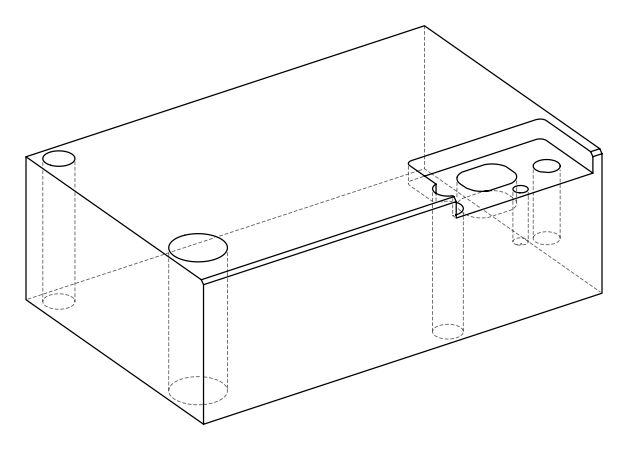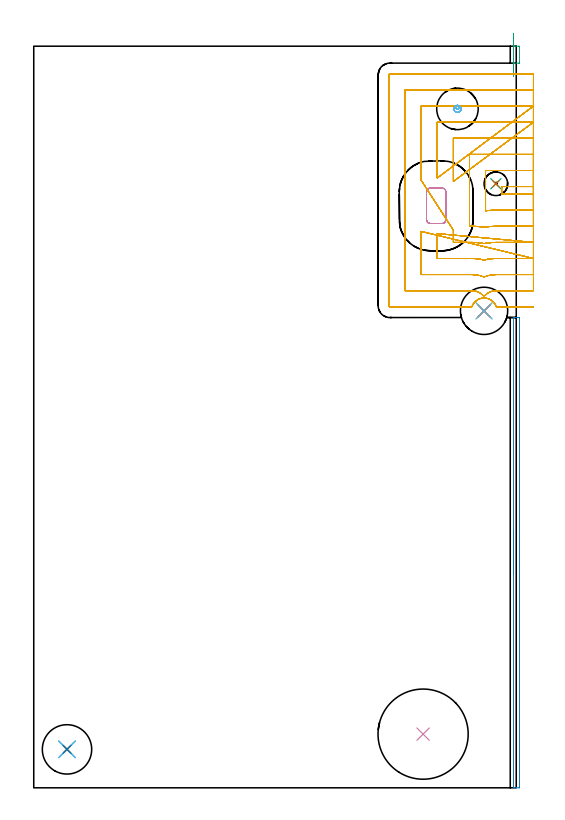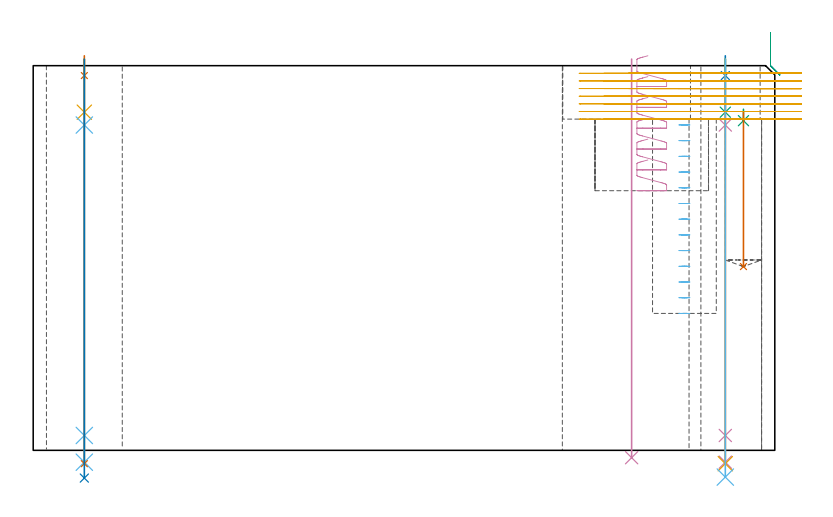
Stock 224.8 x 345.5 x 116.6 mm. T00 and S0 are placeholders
(PLAN: 18 operations, 14 tool changes, 34.6 min)
(1 SPOT_DRILL | STEP1HOLE_1 | NXT0321_9005460120000 | 0.05 min | 183 mm3)
(2 SPOT_DRILL_1 | STEP1HOLE_2 | NXT0321_9005460120000 | 0.05 min | 183 mm3)
(3 SPOT_DRILL_2 | STEP1POCKET | NXT0321_9005460120000 | 0.03 min | 1725 mm3)
(4 INDEXABLE_INSERT_DRILL_THROUGH_HOLE_FROM_SOLID | STEP1HOLE | NXT0302_036 | 0.48 min | 161487 mm3)
(5 DRILL_BLIND_HOLE_INTO_CENTER | STEP1HOLE_1 | UGT0301_209 | 0.07 min | 711 mm3)
(6 GUN_DRILL_THROUGH_HOLE | STEP1HOLE_1 | UGT0307_006 | 0.57 min | 6608 mm3)
(7 DRILL_TO_ENLARGE_THROUGH_HOLE | STEP1HOLE_1 | NXT0301_104 | 0.49 min | 10412 mm3)
(8 DRILL_TO_ENLARGE_THROUGH_HOLE_1 | STEP1HOLE_1 | UGT0301_055 | 0.51 min | 30477 mm3)
(9 DRILL_BLIND_HOLE_INTO_CENTER_1 | STEP1HOLE_2 | UGT0301_209 | 0.07 min | 715 mm3)
(10 GUN_DRILL_THROUGH_HOLE_1 | STEP1HOLE_2 | UGT0307_006 | 0.57 min | 6606 mm3)
(11 DRILL_TO_ENLARGE_THROUGH_HOLE_2 | STEP1HOLE_2 | NXT0301_104 | 0.49 min | 10410 mm3)
(12 DRILL_TO_ENLARGE_THROUGH_HOLE_3 | STEP1HOLE_2 | UGT0301_053 | 0.51 min | 26373 mm3)
(13 DRILL_BLIND_HOLE_INTO_CENTER_2 | STEP1POCKET | NXT0301_081 | 0.19 min | 4180 mm3)
(14 AREA_MILL | FG_CHAMFER_SURFACE | UGT0205_001 | 1.91 min | 869 mm3)
(15 AREA_MILL_1 | FG_CHAMFER_SURFACE_1 | UGT0205_001 | 0.22 min | 42 mm3)
(16 MILL_RECTANGULAR_POCKET | POCKET_RECTANGULAR_STRAIGHT | UGT0201_109 | Follow Part, ap 6.35, ae 75% | 1.46 min | 47812 mm3)
(17 MILL_SLOT | SLOT_PARTIAL_RECTANGULAR | NXT0201_010 | Follow Part, ap 2.5, ae 75% | 26.12 min | 96832 mm3)
(18 MILL_BLIND_HOLE_FROM_SOLID_MATERIAL | STEP1POCKET_1 | NXT0201_012 | Spiral | 0.83 min | 17224 mm3)
(TOOL NXT0321_9005460120000 | NC Spot Drill, 142deg, 12mm, Carbide, Uncoated | D12 PA142 FL30 Z2)
(TOOL NXT0302_036 | Index. Insert Drill 42mm [880-D4200L50-05] | D42 PA176 FL210 Z2)
(TOOL UGT0301_209 | Twist Drill 9.4 mm | D9.4 PA118 FL78 Z2)
(TOOL UGT0307_006 | Gun Drill 9 mm | D9 PA130 FL24 Z1)
(TOOL NXT0301_104 | Carbide Drill 14mm [860.1-1400-112A1-MM 2214] | D14 PA140 FL123 Z2)
(TOOL UGT0301_055 | Twist Drill 23 mm | D23 PA118 FL155 Z2)
(TOOL UGT0301_053 | Twist Drill 22 mm | D22 PA118 FL150 Z2)
(TOOL NXT0301_081 | Carbide Drill 11mm [860.1-1100-033A1-MM 2214] | D11 PA140 FL55 Z2)
(TOOL UGT0205_001 | Chamfer Mill 20 x 3 x 45 deg. | D20 FL50 Z2)
(TOOL UGT0201_109 | End Mill 25.4 mm | D25.4 FL25 Z2)
(TOOL NXT0201_010 | ENDMILL 10mm [2P460-1000-NA 1630] | D10 FL30 Z6)
(TOOL NXT0201_012 | ENDMILL 16mm [2P460-1600-NA 1630] | D16 FL38 Z6)
(OP 1 SPOT_DRILL)
G17 G21 G94 G90
T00 M6
G54
G17 G0 G90 X15.5 Y17.9 S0 M3
G43 Z126.6 H0
G94 G81 G98 Z113.6 F250. R119.6
G80
M5
M2
(OP 2 SPOT_DRILL_1)
G17 G21 G94 G90
T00 M6
G54
G17 G0 G90 X209.8 Y222.2 S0 M3
G43 Z126.6 H0
G94 G81 G98 Z113.6 F250. R119.6
G80
M5
M2
(OP 3 SPOT_DRILL_2)
G17 G21 G94 G90
T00 M6
G54
G17 G0 G90 X215.3 Y281.4 S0 M3
G43 Z126.6 H0
G94 G81 G98 Z99.927 F250. R103.4
G80
M5
M2
(OP 4 INDEXABLE_INSERT_DRILL_THROUGH_HOLE_FROM_SOLID)
G17 G21 G94 G90
T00 M6
G54
G17 G0 G90 X181.4 Y25. S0 M3
G43 Z126.6 H1
G94 G81 G98 Z-2.233 F250. R118.6
G80
M5
M2
(OP 5 DRILL_BLIND_HOLE_INTO_CENTER)
G17 G21 G94 G90
T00 M6
G54
G17 G0 G90 X15.5 Y17.9 S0 M3
G43 Z126.6 H0
G94 G81 G98 Z102.5 F250. R118.6
G80
M5
M2
(OP 6 GUN_DRILL_THROUGH_HOLE)
G17 G21 G94 G90
T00 M6
G54
G17 G0 G90 X15.5 Y17.9 M8
G43 Z126.6 H0
Z114.292
S716 M3
G94 G1 Z98.605 F125. M26
G4 X.084
Z4.5 F250.
G4 X.084
Z-3.598 F125.
G4 X.084
M5
M9
G0 Z114.292
Z126.6
M2
(OP 7 DRILL_TO_ENLARGE_THROUGH_HOLE)
G17 G21 G94 G90
T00 M6
G54
G17 G0 G90 X15.5 Y17.9 S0 M3
G43 Z126.6 H1
G94 G73 G98 Z-4.048 F250. Q13.405 R118.6
G80
M5
M2
(OP 8 DRILL_TO_ENLARGE_THROUGH_HOLE_1)
G17 G21 G94 G90
T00 M6
G54
G17 G0 G90 X15.5 Y17.9 S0 M3
G43 Z126.6 H0
G94 G73 G98 Z-8.41 F250. Q20.835 R118.6
G80
M5
M2
(OP 9 DRILL_BLIND_HOLE_INTO_CENTER_1)
G17 G21 G94 G90
T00 M6
G54
G17 G0 G90 X209.8 Y222.2 S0 M3
G43 Z126.6 H0
G94 G81 G98 Z102.5 F250. R118.6
G80
M5
M2
(OP 10 GUN_DRILL_THROUGH_HOLE_1)
G17 G21 G94 G90
T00 M6
G54
G17 G0 G90 X209.8 Y222.2 M8
G43 Z126.6 H0
Z113.975
S716 M3
G94 G1 Z98.605 F125. M26
G4 X.084
Z4.5 F250.
G4 X.084
Z-3.598 F125.
G4 X.084
M5
M9
G0 Z113.975
Z126.6
M2
(OP 11 DRILL_TO_ENLARGE_THROUGH_HOLE_2)
G17 G21 G94 G90
T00 M6
G54
G17 G0 G90 X209.8 Y222.2 S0 M3
G43 Z126.6 H1
G94 G73 G98 Z-4.048 F250. Q13.405 R118.6
G80
M5
M2
(OP 12 DRILL_TO_ENLARGE_THROUGH_HOLE_3)
G17 G21 G94 G90
T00 M6
G54
G17 G0 G90 X209.8 Y222.2 S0 M3
G43 Z126.6 H0
G94 G73 G98 Z-8.109 F250. Q20.785 R118.6
G80
M5
M2
(OP 13 DRILL_BLIND_HOLE_INTO_CENTER_2)
G17 G21 G94 G90
T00 M6
G54
G17 G0 G90 X215.3 Y281.4 S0 M3
G43 Z126.6 H1
G94 G81 G98 Z55.7 F250. R102.4
G80
M5
M2
(OP 14 AREA_MILL)
G17 G21 G94 G90
T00 M6
G54
G17 G0 G90 X223.5 Y99.55 S1061 M3
G43 Z126.6 H0
G94 G1 Y99.588 Z125.728 F250.
Y99.702 Z124.864
Y99.891 Z124.012
Y100.153 Z123.18
Y100.487 Z122.374
Y100.89 Z121.6
Y101.359 Z120.864
Y101.89 Z120.172
Y102.479 Z119.529
Y103.122 Z118.94
Y103.814 Z118.408
Y104.55 Z117.94
Y105.324 Z117.537
Y106.13 Z117.203
Y106.962 Z116.941
Y107.814 Z116.752
Y108.678 Z116.638
Y109.55 Z116.6
Y218.934
X223.503 Y219.091 Z116.588
X223.525 Y219.093 Z116.566
X223.882 Y219.1 Z116.218
X224.242 Z115.857
X224.9 Z115.195
X226.114 Z113.983
X226.291 Y219.098 Z113.805
X226.3 Y218.675 Z113.8
Y0.612
X226.298 Y0.424 Z113.802
X226.291 Y0.002 Z113.805
X226.114 Y0. Z113.982
X224.9 Z115.195
X223.881 Z116.218
X223.525 Y0.007 Z116.566
X223.503 Y0.01 Z116.588
X223.5 Y0.166 Z116.6
Y109.55
Y110.422 Z116.638
Y111.287 Z116.752
Y112.138 Z116.941
Y112.97 Z117.203
Y113.776 Z117.537
Y114.55 Z117.94
Y115.286 Z118.408
Y115.978 Z118.94
Y116.621 Z119.529
Y117.21 Z120.172
Y117.742 Z120.864
Y118.21 Z121.6
Y118.613 Z122.374
Y118.947 Z123.18
Y119.209 Z124.012
Y119.398 Z124.864
Y119.512 Z125.728
Y119.55 Z126.6
M5
M2
(OP 15 AREA_MILL_1)
G17 G21 G94 G90
T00 M6
G54
G17 G0 G90 X223.5 Y331.55 S1061 M3
G43 Z126.6 H0
G94 G1 Y331.588 Z125.728 F250.
Y331.702 Z124.863
Y331.891 Z124.012
Y332.153 Z123.18
Y332.487 Z122.374
Y332.89 Z121.6
Y333.358 Z120.864
Y333.89 Z120.172
Y334.479 Z119.529
Y335.122 Z118.939
Y335.814 Z118.408
Y336.55 Z117.94
Y337.324 Z117.537
Y338.13 Z117.203
Y338.962 Z116.941
Y339.813 Z116.752
Y340.678 Z116.638
Y341.55 Z116.6
Y345.07
X223.507 Y345.49 Z116.593
X224.003 Y345.5 Z116.097
X225.766 Z114.334
X226.293 Y345.494 Z113.807
X226.297 Y345.323 Z113.803
X226.299 Y345.07 Z113.801
X226.3 Y338.4 Z113.8
X226.299 Y338.03 Z113.801
X226.297 Y337.777 Z113.803
X226.293 Y337.606 Z113.807
X225.786 Y337.6 Z114.314
X224.003 Z116.097
X223.507 Y337.61 Z116.593
X223.5 Y338.03 Z116.6
Y341.55
Y342.422 Z116.638
Y343.286 Z116.752
Y344.138 Z116.941
Y344.97 Z117.203
Y345.776 Z117.537
Y346.55 Z117.94
Y347.286 Z118.408
Y347.978 Z118.94
Y348.621 Z119.529
Y349.21 Z120.172
Y349.741 Z120.864
Y350.21 Z121.6
Y350.613 Z122.374
Y350.947 Z123.18
Y351.209 Z124.012
Y351.398 Z124.864
Y351.512 Z125.728
Y351.55 Z126.6
M5
M2
(OP 16 MILL_RECTANGULAR_POCKET)
G17 G21 G94 G90
T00 M6
G54
G17 G0 G90 X186.328 Y279.4 S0 M3
G43 Z126.6 H0
Z119.6
G94 G1 X184.8 Z119.19 F250.
X184.666 Z119.154
X184.305 Y279.336 Z119.056
X183.965 Y279.2 Z118.958
X183.66 Y278.999 Z118.86
X183.401 Y278.74 Z118.762
X183.2 Y278.435 Z118.664
X183.064 Y278.095 Z118.566
X183. Y277.734 Z118.468
Y264.566 Z114.939
X183.064 Y264.205 Z114.841
X183.2 Y263.865 Z114.743
X183.401 Y263.56 Z114.645
X183.66 Y263.301 Z114.547
X183.965 Y263.1 Z114.449
X184.305 Y262.964 Z114.351
X184.666 Y262.9 Z114.253
X190.334 Z112.734
X190.695 Y262.964 Z112.636
X191.035 Y263.1 Z112.538
X191.34 Y263.301 Z112.44
X191.599 Y263.56 Z112.342
X191.8 Y263.865 Z112.244
X191.936 Y264.205 Z112.146
X192. Y264.566 Z112.047
Y264.7 Z112.012
Y271.15 Z110.283
Y277.6 F500.
G3 X190.2 Y279.4 R1.8
G1 X184.8
G3 X183. Y277.6 R1.8
G1 Y264.7
G3 X184.8 Y262.9 R1.8
G1 X190.2
G3 X192. Y264.7 R1.8
G1 Y271.15
Y272.15
G0 X186.328 Y279.4 Z113.283
G1 X184.8 Z112.874 F250.
X184.666 Z112.838
X184.305 Y279.336 Z112.74
X183.965 Y279.2 Z112.642
X183.66 Y278.999 Z112.544
X183.401 Y278.74 Z112.445
X183.2 Y278.435 Z112.347
X183.064 Y278.095 Z112.249
X183. Y277.734 Z112.151
Y264.566 Z108.623
X183.064 Y264.205 Z108.525
X183.2 Y263.865 Z108.427
X183.401 Y263.56 Z108.329
X183.66 Y263.301 Z108.23
X183.965 Y263.1 Z108.132
X184.305 Y262.964 Z108.034
X184.666 Y262.9 Z107.936
X190.334 Z106.417
X190.695 Y262.964 Z106.319
X191.035 Y263.1 Z106.221
X191.34 Y263.301 Z106.123
X191.599 Y263.56 Z106.025
X191.8 Y263.865 Z105.927
X191.936 Y264.205 Z105.829
X192. Y264.566 Z105.731
Y264.7 Z105.695
Y271.15 Z103.967
Y277.6 F500.
G3 X190.2 Y279.4 R1.8
G1 X184.8
G3 X183. Y277.6 R1.8
G1 Y264.7
G3 X184.8 Y262.9 R1.8
G1 X190.2
G3 X192. Y264.7 R1.8
G1 Y271.15
Y272.15
G0 X186.328 Y279.4 Z106.967
G1 X184.8 Z106.557 F250.
X184.666 Z106.521
X184.305 Y279.336 Z106.423
X183.965 Y279.2 Z106.325
X183.66 Y278.999 Z106.227
X183.401 Y278.74 Z106.129
X183.2 Y278.435 Z106.031
X183.064 Y278.095 Z105.933
X183. Y277.734 Z105.835
Y264.566 Z102.306
X183.064 Y264.205 Z102.208
X183.2 Y263.865 Z102.11
X183.401 Y263.56 Z102.012
X183.66 Y263.301 Z101.914
X183.965 Y263.1 Z101.816
X184.305 Y262.964 Z101.718
X184.666 Y262.9 Z101.62
X190.334 Z100.101
X190.695 Y262.964 Z100.003
X191.035 Y263.1 Z99.905
X191.34 Y263.301 Z99.806
X191.599 Y263.56 Z99.708
X191.8 Y263.865 Z99.61
X191.936 Y264.205 Z99.512
X192. Y264.566 Z99.414
Y264.7 Z99.378
Y271.15 Z97.65
Y277.6 F500.
G3 X190.2 Y279.4 R1.8
G1 X184.8
G3 X183. Y277.6 R1.8
G1 Y264.7
G3 X184.8 Y262.9 R1.8
G1 X190.2
G3 X192. Y264.7 R1.8
G1 Y271.15
Y272.15
G0 X186.328 Y279.4 Z100.65
G1 X184.8 Z100.24 F250.
X184.666 Z100.204
X184.305 Y279.336 Z100.106
X183.965 Y279.2 Z100.008
X183.66 Y278.999 Z99.91
X183.401 Y278.74 Z99.812
X183.2 Y278.435 Z99.714
X183.064 Y278.095 Z99.616
X183. Y277.734 Z99.518
Y264.566 Z95.989
X183.064 Y264.205 Z95.891
X183.2 Y263.865 Z95.793
X183.401 Y263.56 Z95.695
X183.66 Y263.301 Z95.597
X183.965 Y263.1 Z95.499
X184.305 Y262.964 Z95.401
X184.666 Y262.9 Z95.303
X190.334 Z93.784
X190.695 Y262.964 Z93.686
X191.035 Y263.1 Z93.588
X191.34 Y263.301 Z93.49
X191.599 Y263.56 Z93.392
X191.8 Y263.865 Z93.294
X191.936 Y264.205 Z93.196
X192. Y264.566 Z93.098
Y264.7 Z93.062
Y271.15 Z91.333
Y277.6 F500.
G3 X190.2 Y279.4 R1.8
G1 X184.8
G3 X183. Y277.6 R1.8
G1 Y264.7
G3 X184.8 Y262.9 R1.8
G1 X190.2
G3 X192. Y264.7 R1.8
G1 Y271.15
Y272.15
G0 X186.328 Y279.4 Z94.333
G1 X184.8 Z93.924 F250.
X184.666 Z93.888
X184.305 Y279.336 Z93.79
X183.965 Y279.2 Z93.692
X183.66 Y278.999 Z93.594
X183.401 Y278.74 Z93.496
X183.2 Y278.435 Z93.397
X183.064 Y278.095 Z93.299
X183. Y277.734 Z93.201
Y264.566 Z89.673
X183.064 Y264.205 Z89.575
X183.2 Y263.865 Z89.477
X183.401 Y263.56 Z89.379
X183.66 Y263.301 Z89.281
X183.965 Y263.1 Z89.182
X184.305 Y262.964 Z89.084
X184.666 Y262.9 Z88.986
X190.334 Z87.467
X190.695 Y262.964 Z87.369
X191.035 Y263.1 Z87.271
X191.34 Y263.301 Z87.173
X191.599 Y263.56 Z87.075
X191.8 Y263.865 Z86.977
X191.936 Y264.205 Z86.879
X192. Y264.566 Z86.781
Y264.7 Z86.745
Y271.15 Z85.017
Y277.6 F500.
G3 X190.2 Y279.4 R1.8
G1 X184.8
G3 X183. Y277.6 R1.8
G1 Y264.7
G3 X184.8 Y262.9 R1.8
G1 X190.2
G3 X192. Y264.7 R1.8
G1 Y271.15
Y272.15
G0 X186.328 Y279.4 Z88.017
G1 X184.8 Z87.607 F250.
X184.666 Z87.571
X184.305 Y279.336 Z87.473
X183.965 Y279.2 Z87.375
X183.66 Y278.999 Z87.277
X183.401 Y278.74 Z87.179
X183.2 Y278.435 Z87.081
X183.064 Y278.095 Z86.983
X183. Y277.734 Z86.885
Y264.566 Z83.356
X183.064 Y264.205 Z83.258
X183.2 Y263.865 Z83.16
X183.401 Y263.56 Z83.062
X183.66 Y263.301 Z82.964
X183.965 Y263.1 Z82.866
X184.305 Y262.964 Z82.768
X184.666 Y262.9 Z82.67
X190.334 Z81.151
X190.695 Y262.964 Z81.053
X191.035 Y263.1 Z80.955
X191.34 Y263.301 Z80.857
X191.599 Y263.56 Z80.758
X191.8 Y263.865 Z80.66
X191.936 Y264.205 Z80.562
X192. Y264.566 Z80.464
Y264.7 Z80.428
Y271.15 Z78.7
Y277.6 F500.
G3 X190.2 Y279.4 R1.8
G1 X184.8
G3 X183. Y277.6 R1.8
G1 Y264.7
G3 X184.8 Y262.9 R1.8
G1 X190.2
G3 X192. Y264.7 R1.8
G1 Y271.15
Y272.15
G0 Z126.6
M5
M2
(OP 17 MILL_SLOT)
G17 G21 G94 G90
T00 M6
G54
G17 G0 G90 X232.8 Y280.1 S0 M3
G43 Z126.6 H1
Z114.286
G94 G1 X229.8 F250.
X218. F500.
Y276.6
X229.8
X232.8 F250.
Y287.6
X229.8
X210.5 F500.
Y268.823
G2 X215.489 Y269.1 R45.
G1 X229.8
X232.8 F250.
Y295.1
X229.8
X203. F500.
Y261.6
X204.111
G2 X209.8 Y261.166 R37.5
X215.489 Y261.6 R37.5
G1 X229.8
X232.8 F250.
Y302.6
X229.8
X195.5 F500.
Y285.491
Y282.491 F250.
X232.8 Y310.1 F500.
X229.8 F250.
X188. F500.
Y287.1
Y284.1 F250.
X232.8 Y317.6 F500.
X229.8 F250.
X180.5 F500.
Y286.074
Y283.074 F250.
X195.5 Y259.807 F500.
Y256.807 F250.
Y254.1 F500.
X204.111
G2 X209.8 Y253.556 R30.
X215.488 Y254.1 R30.
G1 X229.8
X232.8 F250.
X188. Y258.2 F500.
Y255.2 F250.
Y246.6 F500.
X204.111
G2 X209.8 Y245.869 R22.5
X215.488 Y246.6 R22.5
G1 X229.8
X232.8 F250.
X180.5 Y259.227 F500.
Y256.227 F250.
Y239.1 F500.
X204.111
G2 X209.8 Y237.98 R15.
X215.488 Y239.1 R15.
G1 X229.8
X232.8 F250.
Y325.1
X229.8
X173. F500.
Y231.6
X204.111
G2 X209.8 Y228.988 R7.5
X215.488 Y231.6 R7.5
G1 X229.8
X232.8 F250.
Y332.6
X229.8
X165.9 F500.
G3 X165.5 Y332.2 R0.4
G1 Y224.5
G3 X165.9 Y224.1 R0.4
G1 X204.111
G2 X207.119 Y227.566 R5.999
X214.893 Y225.368 R6.014
X215.488 Y224.1 R5.999
G1 X229.8
X232.8 F250.
G0 Y280.1 Z111.971
G1 X229.8
X218. F500.
Y276.6
X229.8
X232.8 F250.
Y287.6
X229.8
X210.5 F500.
Y268.823
G2 X215.489 Y269.1 R45.
G1 X229.8
X232.8 F250.
Y295.1
X229.8
X203. F500.
Y261.6
X204.111
G2 X209.8 Y261.166 R37.5
X215.489 Y261.6 R37.5
G1 X229.8
X232.8 F250.
Y302.6
X229.8
X195.5 F500.
Y285.491
Y282.491 F250.
X232.8 Y310.1 F500.
X229.8 F250.
X188. F500.
Y287.1
Y284.1 F250.
X232.8 Y317.6 F500.
X229.8 F250.
X180.5 F500.
Y286.074
Y283.074 F250.
X195.5 Y259.807 F500.
Y256.807 F250.
Y254.1 F500.
X204.111
G2 X209.8 Y253.556 R30.
X215.489 Y254.1 R30.
G1 X229.8
X232.8 F250.
X188. Y258.2 F500.
Y255.2 F250.
Y246.6 F500.
X204.111
G2 X209.8 Y245.869 R22.5
X215.489 Y246.6 R22.5
G1 X229.8
X232.8 F250.
X180.5 Y259.227 F500.
Y256.227 F250.
Y239.1 F500.
X204.111
G2 X209.8 Y237.98 R15.
X215.489 Y239.1 R15.
G1 X229.8
X232.8 F250.
Y325.1
X229.8
X173. F500.
Y231.6
X204.111
G2 X209.8 Y228.988 R7.5
X215.489 Y231.6 R7.5
G1 X229.8
X232.8 F250.
Y332.6
X229.8
X165.9 F500.
G3 X165.5 Y332.2 R0.4
G1 Y224.5
G3 X165.9 Y224.1 R0.4
G1 X204.111
G2 X207.119 Y227.566 R5.999
X214.893 Y225.368 R6.018
X215.489 Y224.1 R5.999
G1 X229.8
X232.8 F250.
G0 Y280.1 Z109.657
G1 X229.8
X218. F500.
Y276.6
X229.8
X232.8 F250.
Y287.6
X229.8
X210.5 F500.
Y268.823
G2 X215.488 Y269.1 R45.
G1 X229.8
X232.8 F250.
Y295.1
X229.8
X203. F500.
Y261.6
X204.111
G2 X209.8 Y261.166 R37.5
X215.488 Y261.6 R37.5
G1 X229.8
X232.8 F250.
Y302.6
X229.8
X195.5 F500.
Y285.491
Y282.491 F250.
X232.8 Y310.1 F500.
X229.8 F250.
X188. F500.
Y287.1
Y284.1 F250.
X232.8 Y317.6 F500.
X229.8 F250.
X180.5 F500.
Y286.074
Y283.074 F250.
X195.5 Y259.807 F500.
Y256.807 F250.
Y254.1 F500.
X204.111
G2 X209.8 Y253.556 R30.
X215.488 Y254.1 R30.
G1 X229.8
X232.8 F250.
X188. Y258.2 F500.
Y255.2 F250.
Y246.6 F500.
X204.111
G2 X209.8 Y245.869 R22.5
X215.488 Y246.6 R22.5
G1 X229.8
X232.8 F250.
X180.5 Y259.227 F500.
Y256.227 F250.
Y239.1 F500.
X204.111
G2 X209.8 Y237.98 R15.
X215.488 Y239.1 R15.
G1 X229.8
X232.8 F250.
Y325.1
X229.8
X173. F500.
Y231.6
X204.111
G2 X209.8 Y228.988 R7.5
X215.488 Y231.6 R7.5
G1 X229.8
X232.8 F250.
Y332.6
X229.8
X165.9 F500.
G3 X165.5 Y332.2 R0.4
G1 Y224.5
G3 X165.9 Y224.1 R0.4
G1 X204.111
G2 X207.119 Y227.566 R5.999
X214.792 Y225.524 R6.018
G1 X214.891 Y225.372
G2 X215.488 Y224.1 R5.998
G1 X229.8
X232.8 F250.
G0 Y280.1 Z107.343
G1 X229.8
X218. F500.
Y276.6
X229.8
X232.8 F250.
Y287.6
X229.8
X210.5 F500.
Y268.823
G2 X215.488 Y269.1 R45.
G1 X229.8
X232.8 F250.
Y295.1
X229.8
X203. F500.
Y261.6
X204.111
G2 X209.8 Y261.166 R37.5
X215.488 Y261.6 R37.5
G1 X229.8
X232.8 F250.
Y302.6
X229.8
X195.5 F500.
Y285.491
Y282.491 F250.
X232.8 Y310.1 F500.
X229.8 F250.
X188. F500.
Y287.1
Y284.1 F250.
X232.8 Y317.6 F500.
X229.8 F250.
X180.5 F500.
Y286.074
Y283.074 F250.
X195.5 Y259.807 F500.
Y256.807 F250.
Y254.1 F500.
X204.111
G2 X209.8 Y253.556 R30.
X215.488 Y254.1 R30.
G1 X229.8
X232.8 F250.
X188. Y258.2 F500.
Y255.2 F250.
Y246.6 F500.
X204.111
G2 X209.8 Y245.869 R22.5
X215.488 Y246.6 R22.5
G1 X229.8
X232.8 F250.
X180.5 Y259.227 F500.
Y256.227 F250.
Y239.1 F500.
X204.111
G2 X209.8 Y237.98 R15.
X215.488 Y239.1 R15.
G1 X229.8
X232.8 F250.
Y325.1
X229.8
X173. F500.
Y231.6
X204.111
G2 X209.8 Y228.988 R7.5
X215.488 Y231.6 R7.5
G1 X229.8
X232.8 F250.
Y332.6
X229.8
X165.9 F500.
G3 X165.5 Y332.2 R0.4
G1 Y224.5
G3 X165.9 Y224.1 R0.4
G1 X204.111
G2 X207.119 Y227.566 R5.999
X214.632 Y225.752 R6.014
X214.891 Y225.372 R6.012
X215.488 Y224.1 R5.998
G1 X229.8
X232.8 F250.
G0 Y280.1 Z105.029
G1 X229.8
X218. F500.
Y276.6
X229.8
X232.8 F250.
Y287.6
X229.8
X210.5 F500.
Y268.823
G2 X215.489 Y269.1 R45.
G1 X229.8
X232.8 F250.
Y295.1
X229.8
X203. F500.
Y261.6
X204.111
G2 X209.8 Y261.166 R37.5
X215.489 Y261.6 R37.5
G1 X229.8
X232.8 F250.
Y302.6
X229.8
X195.5 F500.
Y285.491
Y282.491 F250.
X232.8 Y310.1 F500.
X229.8 F250.
X188. F500.
Y287.1
Y284.1 F250.
X232.8 Y317.6 F500.
X229.8 F250.
X180.5 F500.
Y286.074
Y283.074 F250.
X195.5 Y259.807 F500.
Y256.807 F250.
Y254.1 F500.
X204.111
G2 X209.8 Y253.556 R30.
X215.489 Y254.1 R30.
G1 X229.8
X232.8 F250.
X188. Y258.2 F500.
Y255.2 F250.
Y246.6 F500.
X204.111
G2 X209.8 Y245.869 R22.5
X215.489 Y246.6 R22.5
G1 X229.8
X232.8 F250.
X180.5 Y259.227 F500.
Y256.227 F250.
Y239.1 F500.
X204.111
G2 X209.8 Y237.98 R15.
X215.489 Y239.1 R15.
G1 X229.8
X232.8 F250.
Y325.1
X229.8
X173. F500.
Y231.6
X204.111
G2 X209.8 Y228.988 R7.5
X215.489 Y231.6 R7.5
G1 X229.8
X232.8 F250.
Y332.6
X229.8
X165.9 F500.
G3 X165.5 Y332.2 R0.4
G1 Y224.5
G3 X165.9 Y224.1 R0.4
G1 X204.111
G2 X207.119 Y227.566 R5.999
X214.893 Y225.368 R6.014
X215.489 Y224.1 R5.999
G1 X229.8
X232.8 F250.
G0 Y280.1 Z102.714
G1 X229.8
X218. F500.
Y276.6
X229.8
X232.8 F250.
Y287.6
X229.8
X210.5 F500.
Y268.823
G2 X215.489 Y269.1 R45.
G1 X229.8
X232.8 F250.
Y295.1
X229.8
X203. F500.
Y261.6
X204.111
G2 X209.8 Y261.166 R37.5
X215.489 Y261.6 R37.5
G1 X229.8
X232.8 F250.
Y302.6
X229.8
X195.5 F500.
Y285.491
Y282.491 F250.
X232.8 Y310.1 F500.
X229.8 F250.
X188. F500.
Y287.1
Y284.1 F250.
X232.8 Y317.6 F500.
X229.8 F250.
X180.5 F500.
Y286.074
Y283.074 F250.
X195.5 Y259.807 F500.
Y256.807 F250.
Y254.1 F500.
X204.111
G2 X209.8 Y253.556 R30.
X215.489 Y254.1 R30.
G1 X229.8
X232.8 F250.
X188. Y258.2 F500.
Y255.2 F250.
Y246.6 F500.
X204.111
G2 X209.8 Y245.869 R22.5
X215.489 Y246.6 R22.5
G1 X229.8
X232.8 F250.
X180.5 Y259.227 F500.
Y256.227 F250.
Y239.1 F500.
X204.111
G2 X209.8 Y237.98 R15.
X215.489 Y239.1 R15.
G1 X229.8
X232.8 F250.
Y325.1
X229.8
X173. F500.
Y231.6
X204.111
G2 X209.8 Y228.988 R7.5
X215.489 Y231.6 R7.5
G1 X229.8
X232.8 F250.
Y332.6
X229.8
X165.9 F500.
G3 X165.5 Y332.2 R0.4
G1 Y224.5
G3 X165.9 Y224.1 R0.4
G1 X204.111
G2 X207.119 Y227.566 R5.999
X214.893 Y225.368 R6.019
X215.489 Y224.1 R5.999
G1 X229.8
X232.8 F250.
G0 Y280.1 Z100.4
G1 X229.8
X218. F500.
Y276.6
X229.8
X232.8 F250.
Y287.6
X229.8
X210.5 F500.
Y268.823
G2 X215.489 Y269.1 R45.
G1 X229.8
X232.8 F250.
Y295.1
X229.8
X203. F500.
Y261.6
X204.112
G2 X209.8 Y261.166 R37.5
X215.489 Y261.6 R37.5
G1 X229.8
X232.8 F250.
Y302.6
X229.8
X195.5 F500.
Y285.491
Y282.491 F250.
X232.8 Y310.1 F500.
X229.8 F250.
X188. F500.
Y287.1
Y284.1 F250.
X232.8 Y317.6 F500.
X229.8 F250.
X180.5 F500.
Y286.074
Y283.074 F250.
X195.5 Y259.807 F500.
Y256.807 F250.
Y254.1 F500.
X204.112
G2 X209.8 Y253.556 R30.
X215.489 Y254.1 R30.
G1 X229.8
X232.8 F250.
X188. Y258.2 F500.
Y255.2 F250.
Y246.6 F500.
X204.112
G2 X209.8 Y245.869 R22.5
X215.489 Y246.6 R22.5
G1 X229.8
X232.8 F250.
X180.5 Y259.227 F500.
Y256.227 F250.
Y239.1 F500.
X204.112
G2 X209.8 Y237.98 R15.
X215.489 Y239.1 R15.
G1 X229.8
X232.8 F250.
Y325.1
X229.8
X173. F500.
Y231.6
X204.112
G2 X209.8 Y228.988 R7.5
X215.489 Y231.6 R7.5
G1 X229.8
X232.8 F250.
Y332.6
X229.8
X165.9 F500.
G3 X165.5 Y332.2 R0.4
G1 Y224.5
G3 X165.9 Y224.1 R0.4
G1 X204.112
G2 X207.115 Y227.563 R5.999
X207.534 Y227.752 R6.015
X214.893 Y225.368 R6.019
X215.489 Y224.1 R5.999
G1 X229.8
X232.8 F250.
G0 Z126.6
M5
M2
(OP 18 MILL_BLIND_HOLE_FROM_SOLID_MATERIAL)
G17 G21 G94 G90
T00 M6
G54
G17 G0 G90 X197.4 Y316.3 S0 M3
G43 Z126.6 H1
Z98.638
G94 G3 X198.225 Y317.125 R0.825 F250.
X197.4 Y317.95 R0.825
X195.75 Y316.3 R1.65
X197.4 Y317.95 R-1.65
X196.575 Y317.125 R0.825
X197.4 Y316.3 R0.825
G0 Z93.877
G3 X198.225 Y317.125 R0.825
X197.4 Y317.95 R0.825
X195.75 Y316.3 R1.65
X197.4 Y317.95 R-1.65
X196.575 Y317.125 R0.825
X197.4 Y316.3 R0.825
G0 Z89.115
G3 X198.225 Y317.125 R0.825
X197.4 Y317.95 R0.825
X195.75 Y316.3 R1.65
X197.4 Y317.95 R-1.65
X196.575 Y317.125 R0.825
X197.4 Y316.3 R0.825
G0 Z84.354
G3 X198.225 Y317.125 R0.825
X197.4 Y317.95 R0.825
X195.75 Y316.3 R1.65
X197.4 Y317.95 R-1.65
X196.575 Y317.125 R0.825
X197.4 Y316.3 R0.825
G0 Z79.592
G3 X198.225 Y317.125 R0.825
X197.4 Y317.95 R0.825
X195.75 Y316.3 R1.65
X197.4 Y317.95 R-1.65
X196.575 Y317.125 R0.825
X197.4 Y316.3 R0.825
G0 Z74.831
G3 X198.225 Y317.125 R0.825
X197.4 Y317.95 R0.825
X195.75 Y316.3 R1.65
X197.4 Y317.95 R-1.65
X196.575 Y317.125 R0.825
X197.4 Y316.3 R0.825
G0 Z70.069
G3 X198.225 Y317.125 R0.825
X197.4 Y317.95 R0.825
X195.75 Y316.3 R1.65
X197.4 Y317.95 R-1.65
X196.575 Y317.125 R0.825
X197.4 Y316.3 R0.825
G0 Z65.308
G3 X198.225 Y317.125 R0.825
X197.4 Y317.95 R0.825
X195.75 Y316.3 R1.65
X197.4 Y317.95 R-1.65
X196.575 Y317.125 R0.825
X197.4 Y316.3 R0.825
G0 Z60.546
G3 X198.225 Y317.125 R0.825
X197.4 Y317.95 R0.825
X195.75 Y316.3 R1.65
X197.4 Y317.95 R-1.65
X196.575 Y317.125 R0.825
X197.4 Y316.3 R0.825
G0 Z55.785
G3 X198.225 Y317.125 R0.825
X197.4 Y317.95 R0.825
X195.75 Y316.3 R1.65
X197.4 Y317.95 R-1.65
X196.575 Y317.125 R0.825
X197.4 Y316.3 R0.825
G0 Z51.023
G3 X198.225 Y317.125 R0.825
X197.4 Y317.95 R0.825
X195.75 Y316.3 R1.65
X197.4 Y317.95 R-1.65
X196.575 Y317.125 R0.825
X197.4 Y316.3 R0.825
G0 Z46.262
G3 X198.225 Y317.125 R0.825
X197.4 Y317.95 R0.825
X195.75 Y316.3 R1.65
X197.4 Y317.95 R-1.65
X196.575 Y317.125 R0.825
X197.4 Y316.3 R0.825
G0 Z41.5
G3 X198.225 Y317.125 R0.825
X197.4 Y317.95 R0.825
X195.75 Y316.3 R1.65
X197.4 Y317.95 R-1.65
X196.575 Y317.125 R0.825
X197.4 Y316.3 R0.825
G0 Z126.6
M5
M2
